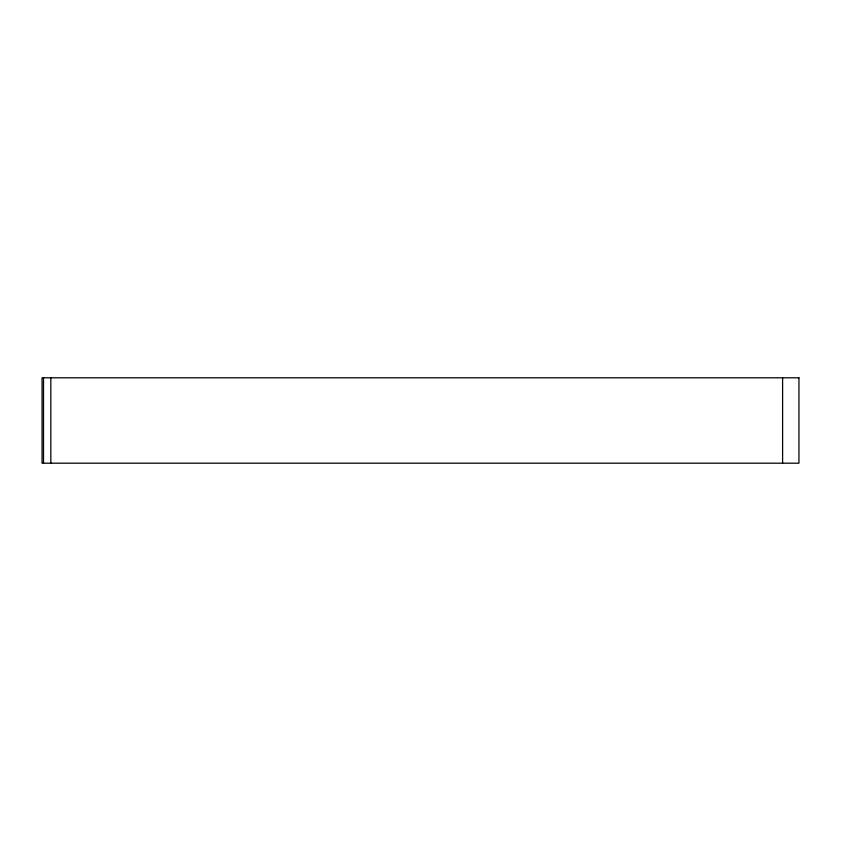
<?xml version="1.0" encoding="UTF-8"?>
<svg xmlns="http://www.w3.org/2000/svg" width="841" height="841" viewBox="0 0 841 841"><rect width="100%" height="100%" fill="white"/><g stroke="black" fill="none" stroke-linecap="round" stroke-linejoin="round"><path stroke-width="1.26" d="M782.603 377.809L782.603 463.191M50.828 377.809L50.828 463.191M43.511 377.809L43.511 463.191M798.95 377.809L42.05 377.809L42.05 463.191L798.95 463.191L798.95 377.809"/></g></svg>
